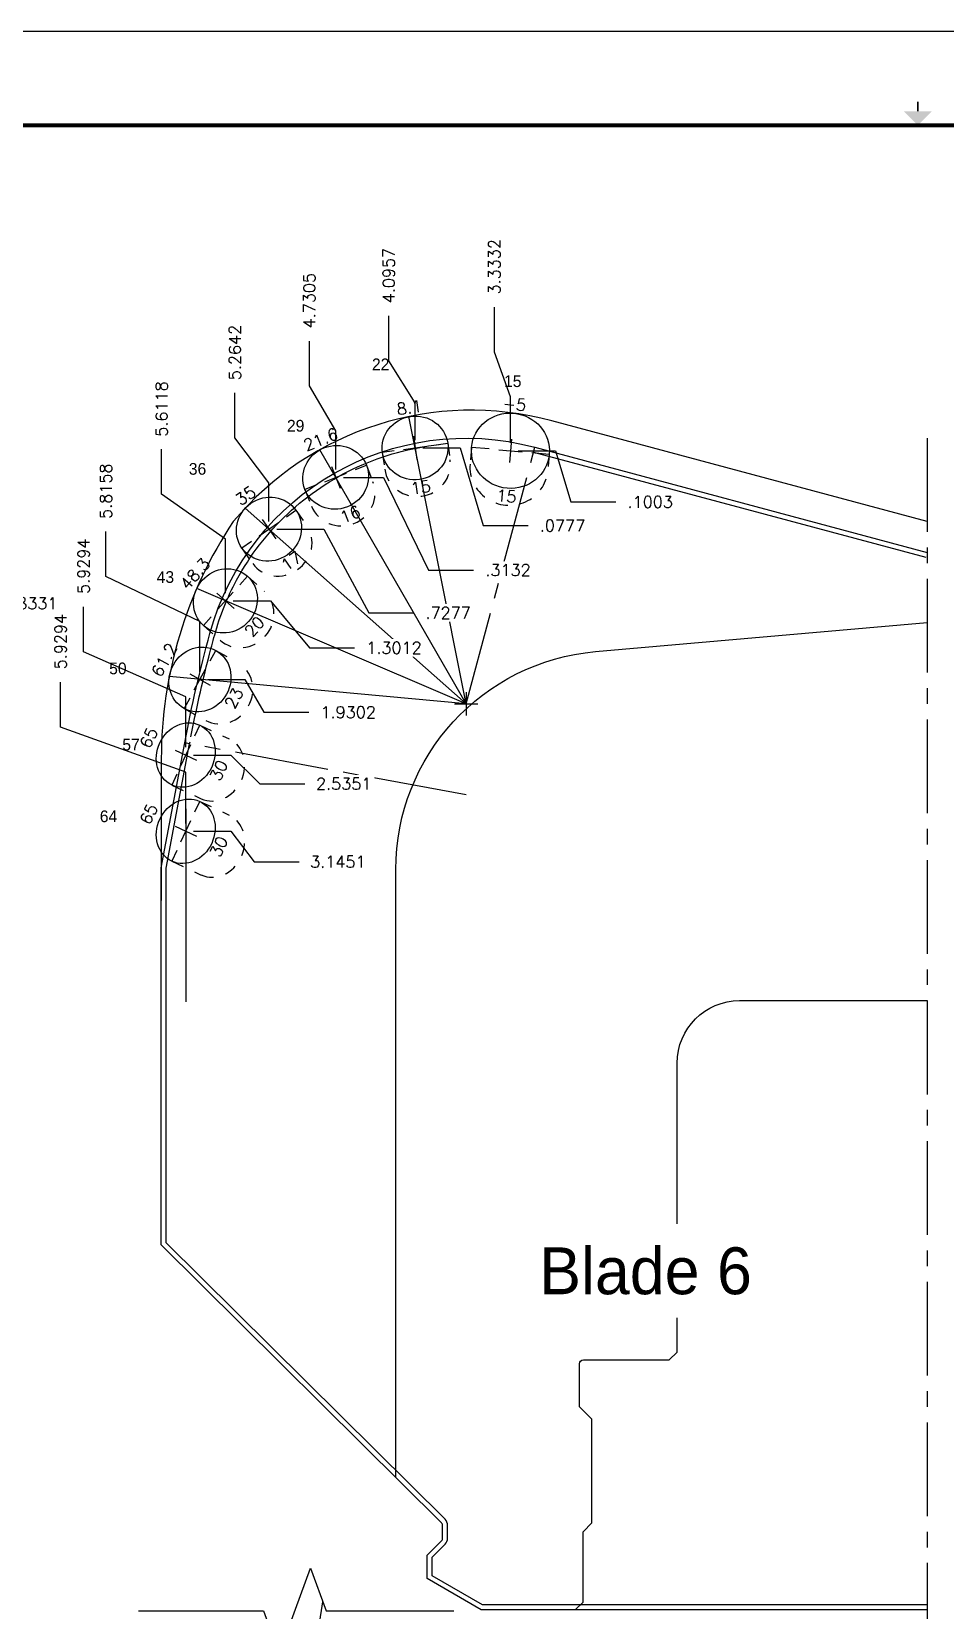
# Model space of a CAD drawing. Extents: x 34 to 102, y 11 to 33.
# Drawn here: x 77.91 to 85.22, y 20.35 to 32.99 of the extents above; entities that cross this region are included whole.
import ezdxf
from ezdxf.enums import TextEntityAlignment as Align

# ---------------------------------------------------------------- set-up
doc = ezdxf.new("R2010")
doc.units = 0
doc.header["$MEASUREMENT"] = 0
doc.header["$PDMODE"] = 35
doc.linetypes.add('CENTER2', pattern=[1.125, 0.75, -0.125, 0.125, -0.125])
doc.linetypes.add('HIDDEN2', pattern=[0.1875, 0.125, -0.0625])
doc.layers.get('0').update_dxf_attribs({"linetype": 'CONTINUOUS'})
doc.layers.get('Defpoints').update_dxf_attribs({"color": 10, "linetype": 'CONTINUOUS'})
doc.layers.add('Blade6', color=190, linetype='CONTINUOUS', true_color=0x7f00ff)
for name, color, linetype in [('CDG-37977R1', 7, 'CONTINUOUS'), ('CLine', 5, 'CENTER2'), ('Dims', 4, 'CONTINUOUS'), ('Title Block', 7, 'CONTINUOUS')]:
    doc.layers.add(name, color=color, linetype=linetype)
doc.layers.add('Non Print Text', color=3, linetype='CONTINUOUS', plot=False)
doc.styles.add('RomanD', font='romand.shx', dxfattribs={"width": 0.9})
doc.styles.add('RomanS', font='romans')
doc.dimstyles.get("Standard").update_dxf_attribs({"dimtxt": 0.094, "dimasz": 0.18, "dimexe": 0.0625, "dimexo": 0.0625, "dimgap": 0.09, "dimtad": 0, "dimtih": 1, "dimtoh": 1, "dimdec": 4, "dimzin": 4, "dimdsep": 46, "dimtxsty": 'RomanS', "dimcen": 0.09, "dimazin": 1, "dimtfac": 1, "dimtdec": 4, "dimtofl": 0, "dimtmove": 0, "dimatfit": 1, "dimfxl": 1, "dimtfill": 1, "dimtolj": 1, "dimtzin": 0, "dimarcsym": 0})

# ---------------------------------------------------------------- blocks, each defined once
blk = doc.blocks.new('CMark')
at = {"layer": 'CLine'}
for p, q in [((-0.094, 0), (0.094, 0)), ((0, 0.094), (0, -0.094))]:
    blk.add_line(p, q, dxfattribs=at)
blk = doc.blocks.new('1313@15')
for p, q in [((-0.17, 0), (-0.265, 0)), ((0.171, 0), (0.264, 0))]:
    blk.add_line(p, q)
at = {"color": 8, "linetype": 'HIDDEN2', "ltscale": 0.5}
blk.add_line((-0.265, 0), (-0.265, -0.135), dxfattribs=at)
at = {"color": 8, "linetype": 'HIDDEN2', "ltscale": 0.5, "flags": 128}
blk.add_lwpolyline([(0.264, 0), (0.264, -0.135)], dxfattribs=at)
blk.add_ellipse((0, 0), major_axis=(0.264, 0), ratio=0.965926)
at = {"color": 8, "linetype": 'HIDDEN2', "ltscale": 0.5}
blk.add_ellipse((0, -0.135), major_axis=(0.264, 0), ratio=0.965926, start_param=3.141593, end_param=6.283185, dxfattribs=at)
blk.add_blockref('CMark', (0, 0))
at = {"style": 'RomanS'}
blk.add_text('15', height=0.094, dxfattribs=at).set_placement((0, -0.318), align=Align.MIDDLE_CENTER)
blk.add_attdef('ANG', text='', height=0.094, dxfattribs=at).set_placement((0, 0.251), align=Align.BOTTOM_CENTER)
blk = doc.blocks.new('1313@16')
for p, q in [((-0.17, 0), (-0.265, 0)), ((0.171, 0), (0.264, 0))]:
    blk.add_line(p, q)
at = {"color": 8, "linetype": 'HIDDEN2', "ltscale": 0.5}
blk.add_line((-0.265, 0), (-0.265, -0.143), dxfattribs=at)
at = {"color": 8, "linetype": 'HIDDEN2', "ltscale": 0.5, "flags": 128}
blk.add_lwpolyline([(0.264, 0), (0.264, -0.143)], dxfattribs=at)
blk.add_ellipse((0, 0), major_axis=(0.264, 0), ratio=0.961262)
at = {"color": 8, "linetype": 'HIDDEN2', "ltscale": 0.5}
blk.add_ellipse((0, -0.143), major_axis=(0.264, 0), ratio=0.961262, start_param=3.141593, end_param=6.283185, dxfattribs=at)
blk.add_blockref('CMark', (0, 0))
at = {"style": 'RomanS'}
blk.add_text('16', height=0.094, dxfattribs=at).set_placement((0, -0.318), align=Align.MIDDLE_CENTER)
blk.add_attdef('ANG', text='', height=0.094, dxfattribs=at).set_placement((0, 0.251), align=Align.BOTTOM_CENTER)
blk = doc.blocks.new('1313@17')
for p, q in [((-0.17, 0), (-0.265, 0)), ((0.171, 0), (0.264, 0))]:
    blk.add_line(p, q)
at = {"color": 8, "linetype": 'HIDDEN2', "ltscale": 0.5}
blk.add_line((-0.265, 0), (-0.265, -0.152), dxfattribs=at)
at = {"color": 8, "linetype": 'HIDDEN2', "ltscale": 0.5, "flags": 128}
blk.add_lwpolyline([(0.264, 0), (0.264, -0.152)], dxfattribs=at)
blk.add_ellipse((0, 0), major_axis=(0.264, 0), ratio=0.956305)
at = {"color": 8, "linetype": 'HIDDEN2', "ltscale": 0.5}
blk.add_ellipse((0, -0.152), major_axis=(0.264, 0), ratio=0.92388, start_param=3.141593, end_param=6.283185, dxfattribs=at)
blk.add_blockref('CMark', (0, 0))
at = {"style": 'RomanS'}
blk.add_text('17', height=0.094, dxfattribs=at).set_placement((0, -0.311), align=Align.MIDDLE_CENTER)
blk.add_attdef('ANG', text='', height=0.094, dxfattribs=at).set_placement((0, 0.251), align=Align.BOTTOM_CENTER)
blk = doc.blocks.new('1313@20')
for p, q in [((-0.17, 0), (-0.265, 0)), ((0.171, 0), (0.264, 0))]:
    blk.add_line(p, q)
at = {"color": 8, "linetype": 'HIDDEN2', "ltscale": 0.5}
blk.add_line((-0.265, 0), (-0.265, -0.178), dxfattribs=at)
at = {"color": 8, "linetype": 'HIDDEN2', "ltscale": 0.5, "flags": 128}
blk.add_lwpolyline([(0.264, 0), (0.264, -0.178)], dxfattribs=at)
blk.add_ellipse((0, 0), major_axis=(0.264, 0), ratio=0.939693)
at = {"color": 8, "linetype": 'HIDDEN2', "ltscale": 0.5}
blk.add_ellipse((0, -0.178), major_axis=(0.264, 0), ratio=0.939693, start_param=3.141593, end_param=6.283185, dxfattribs=at)
blk.add_blockref('CMark', (0, 0))
at = {"style": 'RomanS'}
blk.add_text('20', height=0.094, dxfattribs=at).set_placement((0, -0.311), align=Align.MIDDLE_CENTER)
blk.add_attdef('ANG', text='', height=0.094, dxfattribs=at).set_placement((0, 0.251), align=Align.BOTTOM_CENTER)
blk = doc.blocks.new('1313@23')
for p, q in [((-0.17, 0), (-0.265, 0)), ((0.171, 0), (0.264, 0))]:
    blk.add_line(p, q)
at = {"color": 8, "linetype": 'HIDDEN2', "ltscale": 0.5}
blk.add_line((-0.265, 0), (-0.265, -0.199), dxfattribs=at)
at = {"color": 8, "linetype": 'HIDDEN2', "ltscale": 0.5, "flags": 128}
blk.add_lwpolyline([(0.264, 0), (0.264, -0.199)], dxfattribs=at)
blk.add_ellipse((0, 0), major_axis=(0.264, 0), ratio=0.920505)
at = {"color": 8, "linetype": 'HIDDEN2', "ltscale": 0.5}
blk.add_ellipse((0, -0.199), major_axis=(0.264, 0), ratio=0.92388, start_param=3.141593, end_param=6.283185, dxfattribs=at)
blk.add_blockref('CMark', (0, 0))
at = {"style": 'RomanS'}
blk.add_text('23', height=0.094, dxfattribs=at).set_placement((0, -0.311), align=Align.MIDDLE_CENTER)
blk.add_attdef('ANG', text='', height=0.094, dxfattribs=at).set_placement((0, 0.251), align=Align.BOTTOM_CENTER)
blk = doc.blocks.new('*D363')
at = {"layer": 'Defpoints', "color": 0, "transparency": 16777216}
for p in [(77.27, 29.732), (76.762, 28.899)]:
    blk.add_point(p, dxfattribs=at)
at = {"layer": 'Dims', "color": 0, "lineweight": -2, "transparency": 16777216}
for p, q in [((76.824, 28.899), (77.122, 28.899)), ((77.122, 28.899), (77.316, 28.411)), ((77.316, 28.411), (77.676, 28.411))]:
    blk.add_line(p, q, dxfattribs=at)
at = {"layer": 'Dims', "color": 0, "transparency": 16777216, "insert": (77.939, 28.411), "char_height": 0.094, "attachment_point": 5, "style": 'RomanS', "bg_fill": 3, "box_fill_scale": 1.25, "bg_fill_color": 256, "bg_fill_true_color": 13158600, "bg_fill_transparency": 0}
blk.add_mtext('\\A1;.8331', dxfattribs=at)
at = {"layer": 'Defpoints', "color": 0, "transparency": 16777216}
blk.add_point((77.676, 28.411), dxfattribs=at)
blk = doc.blocks.new('*D510')
at = {"layer": 'Defpoints', "color": 0, "transparency": 16777216}
for p in [(80.769, 30.711), (85.075, 29.732), (80.979, 29.654)]:
    blk.add_point(p, dxfattribs=at)
at = {"layer": 'Dims', "color": 0, "lineweight": -2, "transparency": 16777216}
for p, q in [((80.769, 30.351), (80.769, 30.711)), ((80.979, 30.014), (80.769, 30.351)), ((80.979, 29.717), (80.979, 30.014))]:
    blk.add_line(p, q, dxfattribs=at)
at = {"layer": 'Dims', "color": 0, "transparency": 16777216, "insert": (80.769, 31.034), "char_height": 0.094, "attachment_point": 5, "rotation": 90, "style": 'RomanS', "bg_fill": 3, "box_fill_scale": 1.25, "bg_fill_color": 256, "bg_fill_true_color": 13158600, "bg_fill_transparency": 0}
blk.add_mtext('\\A1;4.0957', dxfattribs=at)
blk = doc.blocks.new('*D511')
at = {"layer": 'Defpoints', "color": 0, "transparency": 16777216}
for p in [(80.134, 30.51), (85.075, 29.732), (80.345, 29.419)]:
    blk.add_point(p, dxfattribs=at)
at = {"layer": 'Dims', "color": 0, "lineweight": -2, "transparency": 16777216}
for p, q in [((80.134, 30.15), (80.134, 30.51)), ((80.345, 29.79), (80.134, 30.15)), ((80.345, 29.481), (80.345, 29.79))]:
    blk.add_line(p, q, dxfattribs=at)
at = {"layer": 'Dims', "color": 0, "transparency": 16777216, "insert": (80.134, 30.833), "char_height": 0.094, "attachment_point": 5, "rotation": 90, "style": 'RomanS', "bg_fill": 3, "box_fill_scale": 1.25, "bg_fill_color": 256, "bg_fill_true_color": 13158600, "bg_fill_transparency": 0}
blk.add_mtext('\\A1;4.7305', dxfattribs=at)
blk = doc.blocks.new('*D512')
at = {"layer": 'Defpoints', "color": 0, "transparency": 16777216}
for p in [(79.539, 30.096), (85.075, 29.732), (79.811, 29.004)]:
    blk.add_point(p, dxfattribs=at)
at = {"layer": 'Dims', "color": 0, "lineweight": -2, "transparency": 16777216}
for p, q in [((79.539, 29.736), (79.539, 30.096)), ((79.811, 29.376), (79.539, 29.736)), ((79.811, 29.067), (79.811, 29.376))]:
    blk.add_line(p, q, dxfattribs=at)
at = {"layer": 'Dims', "color": 0, "transparency": 16777216, "insert": (79.539, 30.418), "char_height": 0.094, "attachment_point": 5, "rotation": 90, "style": 'RomanS', "bg_fill": 3, "box_fill_scale": 1.25, "bg_fill_color": 256, "bg_fill_true_color": 13158600, "bg_fill_transparency": 0}
blk.add_mtext('\\A1;5.2642', dxfattribs=at)
blk = doc.blocks.new('*D513')
at = {"layer": 'Defpoints', "color": 0, "transparency": 16777216}
for p in [(85.075, 29.732), (78.953, 29.644), (79.463, 28.431)]:
    blk.add_point(p, dxfattribs=at)
at = {"layer": 'Dims', "color": 0, "lineweight": -2, "transparency": 16777216}
for p, q in [((78.953, 29.284), (78.953, 29.644)), ((79.463, 28.924), (78.953, 29.284)), ((79.463, 28.493), (79.463, 28.924))]:
    blk.add_line(p, q, dxfattribs=at)
at = {"layer": 'Dims', "color": 0, "transparency": 16777216, "insert": (78.953, 29.966), "char_height": 0.094, "attachment_point": 5, "rotation": 90, "style": 'RomanS', "bg_fill": 3, "box_fill_scale": 1.25, "bg_fill_color": 256, "bg_fill_true_color": 13158600, "bg_fill_transparency": 0}
blk.add_mtext('\\A1;5.6118', dxfattribs=at)
blk = doc.blocks.new('*D514')
at = {"layer": 'Defpoints', "color": 0, "transparency": 16777216}
for p in [(85.075, 29.732), (78.507, 28.985), (79.259, 27.802)]:
    blk.add_point(p, dxfattribs=at)
at = {"layer": 'Dims', "color": 0, "lineweight": -2, "transparency": 16777216}
for p, q in [((78.507, 28.625), (78.507, 28.985)), ((79.259, 28.265), (78.507, 28.625)), ((79.259, 27.864), (79.259, 28.265))]:
    blk.add_line(p, q, dxfattribs=at)
at = {"layer": 'Dims', "color": 0, "transparency": 16777216, "insert": (78.507, 29.308), "char_height": 0.094, "attachment_point": 5, "rotation": 90, "style": 'RomanS', "bg_fill": 3, "box_fill_scale": 1.25, "bg_fill_color": 256, "bg_fill_true_color": 13158600, "bg_fill_transparency": 0}
blk.add_mtext('\\A1;5.8158', dxfattribs=at)
blk = doc.blocks.new('*D515')
at = {"layer": 'Defpoints', "color": 0, "transparency": 16777216}
for p in [(85.075, 29.732), (80.979, 29.654), (81.883, 29.033)]:
    blk.add_point(p, dxfattribs=at)
at = {"layer": 'Dims', "color": 0, "lineweight": -2, "transparency": 16777216}
for p, q in [((81.042, 29.654), (81.339, 29.654)), ((81.339, 29.654), (81.523, 29.033)), ((81.523, 29.033), (81.883, 29.033))]:
    blk.add_line(p, q, dxfattribs=at)
at = {"layer": 'Dims', "color": 0, "transparency": 16777216, "insert": (82.159, 29.033), "char_height": 0.094, "attachment_point": 5, "style": 'RomanS', "bg_fill": 3, "box_fill_scale": 1.25, "bg_fill_color": 256, "bg_fill_true_color": 13158600, "bg_fill_transparency": 0}
blk.add_mtext('\\A1;.0777', dxfattribs=at)
blk = doc.blocks.new('*D516')
at = {"layer": 'Defpoints', "color": 0, "transparency": 16777216}
for p in [(85.075, 29.732), (80.345, 29.419), (81.447, 28.677)]:
    blk.add_point(p, dxfattribs=at)
at = {"layer": 'Dims', "color": 0, "lineweight": -2, "transparency": 16777216}
for p, q in [((80.407, 29.419), (80.727, 29.419)), ((80.727, 29.419), (81.087, 28.677)), ((81.087, 28.677), (81.447, 28.677))]:
    blk.add_line(p, q, dxfattribs=at)
at = {"layer": 'Dims', "color": 0, "transparency": 16777216, "insert": (81.723, 28.677), "char_height": 0.094, "attachment_point": 5, "style": 'RomanS', "bg_fill": 3, "box_fill_scale": 1.25, "bg_fill_color": 256, "bg_fill_true_color": 13158600, "bg_fill_transparency": 0}
blk.add_mtext('\\A1;.3132', dxfattribs=at)
blk = doc.blocks.new('*D517')
at = {"layer": 'Defpoints', "color": 0, "transparency": 16777216}
for p in [(85.075, 29.732), (79.811, 29.004), (80.969, 28.335)]:
    blk.add_point(p, dxfattribs=at)
at = {"layer": 'Dims', "color": 0, "lineweight": -2, "transparency": 16777216}
for p, q in [((79.873, 29.004), (80.249, 29.004)), ((80.249, 29.004), (80.609, 28.335)), ((80.609, 28.335), (80.969, 28.335))]:
    blk.add_line(p, q, dxfattribs=at)
at = {"layer": 'Dims', "color": 0, "transparency": 16777216, "insert": (81.244, 28.335), "char_height": 0.094, "attachment_point": 5, "style": 'RomanS', "bg_fill": 3, "box_fill_scale": 1.25, "bg_fill_color": 256, "bg_fill_true_color": 13158600, "bg_fill_transparency": 0}
blk.add_mtext('\\A1;.7277', dxfattribs=at)
blk = doc.blocks.new('*D518')
at = {"layer": 'Defpoints', "color": 0, "transparency": 16777216}
for p in [(85.075, 29.732), (79.463, 28.431), (80.495, 28.055)]:
    blk.add_point(p, dxfattribs=at)
at = {"layer": 'Dims', "color": 0, "lineweight": -2, "transparency": 16777216}
for p, q in [((79.526, 28.431), (79.823, 28.431)), ((79.823, 28.431), (80.135, 28.055)), ((80.135, 28.055), (80.495, 28.055))]:
    blk.add_line(p, q, dxfattribs=at)
at = {"layer": 'Dims', "color": 0, "transparency": 16777216, "insert": (80.811, 28.055), "char_height": 0.094, "attachment_point": 5, "style": 'RomanS', "bg_fill": 3, "box_fill_scale": 1.25, "bg_fill_color": 256, "bg_fill_true_color": 13158600, "bg_fill_transparency": 0}
blk.add_mtext('\\A1;1.3012', dxfattribs=at)
blk = doc.blocks.new('*D519')
at = {"layer": 'Defpoints', "color": 0, "transparency": 16777216}
for p in [(85.075, 29.732), (79.259, 27.802), (80.129, 27.539)]:
    blk.add_point(p, dxfattribs=at)
at = {"layer": 'Dims', "color": 0, "lineweight": -2, "transparency": 16777216}
for p, q in [((79.322, 27.802), (79.619, 27.802)), ((79.619, 27.802), (79.769, 27.539)), ((79.769, 27.539), (80.129, 27.539))]:
    blk.add_line(p, q, dxfattribs=at)
at = {"layer": 'Dims', "color": 0, "transparency": 16777216, "insert": (80.445, 27.539), "char_height": 0.094, "attachment_point": 5, "style": 'RomanS', "bg_fill": 3, "box_fill_scale": 1.25, "bg_fill_color": 256, "bg_fill_true_color": 13158600, "bg_fill_transparency": 0}
blk.add_mtext('\\A1;1.9302', dxfattribs=at)
blk = doc.blocks.new('1313@30')
for p, q in [((-0.17, 0), (-0.265, 0)), ((0.171, 0), (0.264, 0))]:
    blk.add_line(p, q)
at = {"color": 8, "linetype": 'HIDDEN2', "ltscale": 0.5}
blk.add_line((-0.265, 0), (-0.265, -0.26), dxfattribs=at)
at = {"color": 8, "linetype": 'HIDDEN2', "ltscale": 0.5, "flags": 128}
blk.add_lwpolyline([(0.264, 0), (0.264, -0.26)], dxfattribs=at)
blk.add_ellipse((0, 0), major_axis=(0.264, 0), ratio=0.866025)
at = {"color": 8, "linetype": 'HIDDEN2', "ltscale": 0.5}
blk.add_ellipse((0, -0.26), major_axis=(0.264, 0), ratio=0.866025, start_param=3.141593, end_param=6.283185, dxfattribs=at)
blk.add_blockref('CMark', (0, 0))
at = {"style": 'RomanS'}
blk.add_text('30', height=0.094, dxfattribs=at).set_placement((0, -0.292), align=Align.MIDDLE_CENTER)
blk.add_attdef('ANG', text='', height=0.094, dxfattribs=at).set_placement((0, 0.251), align=Align.BOTTOM_CENTER)
blk = doc.blocks.new('*D560')
at = {"layer": 'Defpoints', "color": 0, "transparency": 16777216}
for p in [(85.075, 29.732), (78.329, 28.383), (79.146, 27.197)]:
    blk.add_point(p, dxfattribs=at)
at = {"layer": 'Dims', "color": 0, "lineweight": -2, "transparency": 16777216}
for p, q in [((78.329, 28.023), (78.329, 28.383)), ((79.146, 27.663), (78.329, 28.023)), ((79.146, 27.259), (79.146, 27.663))]:
    blk.add_line(p, q, dxfattribs=at)
at = {"layer": 'Dims', "color": 0, "transparency": 16777216, "insert": (78.329, 28.708), "char_height": 0.094, "attachment_point": 5, "rotation": 90, "style": 'RomanS', "bg_fill": 3, "box_fill_scale": 1.25, "bg_fill_color": 256, "bg_fill_true_color": 13158600, "bg_fill_transparency": 0}
blk.add_mtext('\\A1;5.9294', dxfattribs=at)
blk = doc.blocks.new('*D561')
at = {"layer": 'Defpoints', "color": 0, "transparency": 16777216}
for p in [(85.075, 29.732), (78.145, 27.78), (79.146, 26.587)]:
    blk.add_point(p, dxfattribs=at)
at = {"layer": 'Dims', "color": 0, "lineweight": -2, "transparency": 16777216}
for p, q in [((78.145, 27.42), (78.145, 27.78)), ((79.146, 27.06), (78.145, 27.42)), ((79.146, 26.649), (79.146, 27.06))]:
    blk.add_line(p, q, dxfattribs=at)
at = {"layer": 'Dims', "color": 0, "transparency": 16777216, "insert": (78.145, 28.105), "char_height": 0.094, "attachment_point": 5, "rotation": 90, "style": 'RomanS', "bg_fill": 3, "box_fill_scale": 1.25, "bg_fill_color": 256, "bg_fill_true_color": 13158600, "bg_fill_transparency": 0}
blk.add_mtext('\\A1;5.9294', dxfattribs=at)
blk = doc.blocks.new('*D562')
at = {"layer": 'Defpoints', "color": 0, "transparency": 16777216}
for p in [(85.075, 29.732), (79.146, 27.197), (80.099, 26.967)]:
    blk.add_point(p, dxfattribs=at)
at = {"layer": 'Dims', "color": 0, "lineweight": -2, "transparency": 16777216}
for p, q in [((79.208, 27.197), (79.506, 27.197)), ((79.506, 27.197), (79.739, 26.967)), ((79.739, 26.967), (80.099, 26.967))]:
    blk.add_line(p, q, dxfattribs=at)
at = {"layer": 'Dims', "color": 0, "transparency": 16777216, "insert": (80.409, 26.967), "char_height": 0.094, "attachment_point": 5, "style": 'RomanS', "bg_fill": 3, "box_fill_scale": 1.25, "bg_fill_color": 256, "bg_fill_true_color": 13158600, "bg_fill_transparency": 0}
blk.add_mtext('\\A1;2.5351', dxfattribs=at)
blk = doc.blocks.new('*D563')
at = {"layer": 'Defpoints', "color": 0, "transparency": 16777216}
for p in [(85.075, 29.732), (79.146, 26.587), (80.053, 26.343)]:
    blk.add_point(p, dxfattribs=at)
at = {"layer": 'Dims', "color": 0, "lineweight": -2, "transparency": 16777216}
for p, q in [((79.208, 26.587), (79.506, 26.587)), ((79.506, 26.587), (79.693, 26.343)), ((79.693, 26.343), (80.053, 26.343))]:
    blk.add_line(p, q, dxfattribs=at)
at = {"layer": 'Dims', "color": 0, "transparency": 16777216, "insert": (80.362, 26.343), "char_height": 0.094, "attachment_point": 5, "style": 'RomanS', "bg_fill": 3, "box_fill_scale": 1.25, "bg_fill_color": 256, "bg_fill_true_color": 13158600, "bg_fill_transparency": 0}
blk.add_mtext('\\A1;3.1451', dxfattribs=at)
blk = doc.blocks.new('1613@15')
for p, q in [((-0.17, 0), (-0.312, 0)), ((0.171, 0), (0.312, 0))]:
    blk.add_line(p, q)
at = {"color": 8, "linetype": 'HIDDEN2', "ltscale": 0.5}
blk.add_line((-0.312, 0), (-0.312, -0.135), dxfattribs=at)
at = {"color": 8, "linetype": 'HIDDEN2', "ltscale": 0.5, "flags": 128}
blk.add_lwpolyline([(0.312, 0), (0.312, -0.135)], dxfattribs=at)
blk.add_ellipse((0, 0), major_axis=(-0.312, 0), ratio=0.965926, start_param=-3.141592653589793, end_param=3.141592653589793)
at = {"color": 8, "linetype": 'HIDDEN2', "ltscale": 0.5}
blk.add_ellipse((0, -0.135), major_axis=(-0.312, 0), ratio=0.965926, start_param=0, end_param=3.141593, dxfattribs=at)
blk.add_blockref('CMark', (0, 0))
at = {"style": 'RomanS'}
blk.add_text('15', height=0.094, dxfattribs=at).set_placement((0, -0.364), align=Align.MIDDLE_CENTER)
blk.add_attdef('ANG', text='', height=0.094, dxfattribs=at).set_placement((0, 0.298), align=Align.BOTTOM_CENTER)
blk = doc.blocks.new('*D570')
at = {"layer": 'Defpoints', "color": 0, "transparency": 16777216}
for p in [(81.614, 30.782), (85.075, 29.732), (81.742, 29.632)]:
    blk.add_point(p, dxfattribs=at)
at = {"layer": 'Dims', "color": 0, "lineweight": -2, "transparency": 16777216}
for p, q in [((81.614, 30.422), (81.614, 30.782)), ((81.742, 30.062), (81.614, 30.422)), ((81.742, 29.694), (81.742, 30.062))]:
    blk.add_line(p, q, dxfattribs=at)
at = {"layer": 'Dims', "color": 0, "transparency": 16777216, "insert": (81.614, 31.104), "char_height": 0.094, "attachment_point": 5, "rotation": 90, "style": 'RomanS', "bg_fill": 3, "box_fill_scale": 1.25, "bg_fill_color": 256, "bg_fill_true_color": 13158600, "bg_fill_transparency": 0}
blk.add_mtext('\\A1;3.3332', dxfattribs=at)
blk = doc.blocks.new('*D571')
at = {"layer": 'Defpoints', "color": 0, "transparency": 16777216}
for p in [(85.075, 29.732), (81.742, 29.632), (82.584, 29.222)]:
    blk.add_point(p, dxfattribs=at)
at = {"layer": 'Dims', "color": 0, "lineweight": -2, "transparency": 16777216}
for p, q in [((81.804, 29.632), (82.102, 29.632)), ((82.102, 29.632), (82.224, 29.222)), ((82.224, 29.222), (82.584, 29.222))]:
    blk.add_line(p, q, dxfattribs=at)
at = {"layer": 'Dims', "color": 0, "transparency": 16777216, "insert": (82.86, 29.222), "char_height": 0.094, "attachment_point": 5, "style": 'RomanS', "bg_fill": 3, "box_fill_scale": 1.25, "bg_fill_color": 256, "bg_fill_true_color": 13158600, "bg_fill_transparency": 0}
blk.add_mtext('\\A1;.1003', dxfattribs=at)
blk = doc.blocks.new('COT_Dblock')
at = {"layer": 'Title Block', "color": 8}
blk.add_lwpolyline([(0, 0), (34, 0), (34, 22), (0, 22)], close=True, dxfattribs=at)
at = {"layer": 'Title Block', "const_width": 0.015}
blk.add_lwpolyline([(17, 21.438), (17, 21.363)], dxfattribs=at)
at = {"layer": 'Title Block', "const_width": 0.03}
blk.add_lwpolyline([(33.13, 21.25), (0.87, 21.25), (0.87, 0.75), (33.13, 0.75)], close=True, dxfattribs=at)
at = {"layer": 'Title Block'}
blk.add_solid([(16.887, 21.363), (17.113, 21.363), (17, 21.25)], dxfattribs=at)
at = {"layer": 'Title Block', "color": 1, "style": 'RomanS', "flags": 8}
for tag, p in [('FNAME', (0.62, 3.75)), ('REVDATE', (0.62, 2.25)), ('USER', (0.62, 0.75))]:
    blk.add_attdef(tag, text='', height=0.047, rotation=90, dxfattribs=at).set_placement(p, align=Align.BOTTOM_LEFT)
at = {"layer": 'Title Block', "color": 3, "style": 'RomanS', "flags": 8}
blk.add_attdef('DRAWN', text='', height=0.11, dxfattribs=at).set_placement((28.7, 1.984), align=Align.MIDDLE_CENTER)
for tag, p in [('DDATE', (28.356, 1.672)), ('CHECK', (28.356, 1.406)), ('MATRL', (28.356, 1.149)), ('PDATE', (28.356, 0.883)), ('SCALE', (29.896, 0.855)), ('SHEET', (32.005, 0.855))]:
    blk.add_attdef(tag, text='', height=0.094, dxfattribs=at).set_placement(p, align=Align.MIDDLE_LEFT)
at = {"layer": 'Title Block', "color": 3, "style": 'RomanD', "width": 0.9, "flags": 8}
for tag, height, p in [('TITL1', 0.125, (31.337, 1.684)), ('TITL2', 0.094, (31.337, 1.514)), ('TITL3', 0.094, (31.337, 1.374))]:
    blk.add_attdef(tag, text='', height=height, dxfattribs=at).set_placement(p, align=Align.MIDDLE_CENTER)
at = {"layer": 'Title Block', "color": 3, "style": 'RomanS', "flags": 8}
for tag, p in [('FSCM#', (30.337, 1.121)), ('DWG#', (31.81, 1.121)), ('REV#', (32.97, 1.121))]:
    blk.add_attdef(tag, text='', height=0.094, dxfattribs=at).set_placement(p, align=Align.TOP_CENTER)

msp = doc.modelspace()

# ---------------------------------------------------------------- linework, layer by layer
at = {"linetype": 'ByBlock', "flags": 128}
msp.add_lwpolyline([(80.82509, 21.41671), (80.82509, 26.28108, -0.38887873), (82.42257, 28.02442), (85.07509, 28.25648)], format="xyb", dxfattribs=at)
at = {"linetype": 'Continuous', "flags": 128}
msp.add_lwpolyline([(78.76791, 20.348), (79.76791, 20.348), (79.89291, 20.00456), (80.14291, 20.69143), (80.26791, 20.348), (81.28877, 20.348)], dxfattribs=at)
at = {"layer": 'Blade6'}
for q in [(80.92942, 29.90494), (80.2176, 29.6394), (79.62116, 29.17252), (79.23343, 28.52926), (79.01385, 27.82437)]:
    msp.add_line((81.38759, 27.60708), q, dxfattribs=at)
at = {"layer": 'CDG-37977R1', "color": 7, "linetype": 'Continuous', "flags": 128}
for points in [[(85.07509, 20.35708), (81.5081, 20.35708), (81.07509, 20.60708), (81.07509, 20.79458), (81.19094, 20.91043, 0.19891237), (81.20009, 20.93253), (81.20009, 21.03157, 0.199913), (81.19085, 21.05375), (78.95009, 23.27733), (78.95009, 26.29458), (79.13759, 27.29458, -0.02112914), (79.33835, 28.16943, -0.4124498), (81.93758, 29.65968), (85.07509, 28.81898)], [(80.51853, 29.50233, -0.08177785), (81.17206, 29.68091)], [(79.9612, 29.12782, -0.08104073), (80.51853, 29.50233)], [(79.55237, 28.59663, -0.08089726), (79.9612, 29.12782)], [(79.32969, 27.98066, -0.00435385), (79.37692, 28.15885, -0.05673279), (79.55237, 28.59663)], [(79.18751, 27.34356, -0.01542111), (79.32969, 27.98066)], [(85.07509, 20.39708), (81.51882, 20.39708), (81.11509, 20.63018), (81.11509, 20.77802), (81.21922, 20.88215, 0.19891237), (81.24009, 20.93253), (81.24009, 21.03157, 0.199913), (81.21903, 21.08214), (78.99009, 23.29399), (78.99009, 26.29087), (79.17691, 27.28725, -0.00039591), (79.17998, 27.30373, -0.00039591)], [(82.26009, 20.35708), (82.32259, 20.41958), (82.32259, 20.98208), (82.39274, 21.05223), (82.39274, 21.88318), (82.29384, 21.98208), (82.29384, 22.32583, -0.41421356), (82.32509, 22.35708), (83.01259, 22.35708), (83.07509, 22.41958), (83.07509, 24.73208, -0.41421356), (83.57509, 25.23208), (85.07509, 25.23208)]]:
    msp.add_lwpolyline(points, format="xyb", dxfattribs=at)
msp.add_lwpolyline([(81.92723, 29.62104), (85.06474, 28.78035)], dxfattribs=at)
at = {"layer": 'CLine'}
msp.add_line((85.07509, 29.73208), (85.07509, 20.10708), dxfattribs=at)
at = {"layer": 'CLine', "color": 1}
for p, q in [((81.38759, 27.60708), (81.93758, 29.65968)), ((81.38759, 26.87743), (79.13759, 27.29458))]:
    msp.add_line(p, q, dxfattribs=at)
at = {"layer": 'CLine', "color": 1, "linetype": 'ByBlock'}
msp.add_line((79.14569, 26.76612), (79.14569, 25.22113), dxfattribs=at)
at = {"layer": 'CLine', "color": 1, "linetype": 'ByBlock', "flags": 128}
msp.add_lwpolyline([(85.07509, 29.06682), (82.07196, 29.8715, 0.29218049), (79.52615, 29.06516, 0.14845437), (78.95009, 27.16773), (78.95009, 26.03277)], format="xyb", dxfattribs=at)
at = {"layer": 'Dims'}
msp.add_line((79.81227, 17.63137), (80.24097, 20.42202), dxfattribs=at)

# ---------------------------------------------------------------- block references
at = {"color": 200, "linetype": 'ByBlock'}
msp.add_blockref('CMark', (81.38759, 27.60708), dxfattribs=at)
at = {"layer": 'Blade6'}
for name, p, rotation, values in [('1313@15', (80.97938, 29.65436), 8.100000000000001, {'ANG': '8.1'}), ('1313@16', (80.34455, 29.41887), 21.6, {'ANG': '21.6'}), ('1313@17', (79.8109, 29.00437), 35, {'ANG': '35'}), ('1313@20', (79.46328, 28.43086), 48.3, {'ANG': '48.3'}), ('1313@23', (79.25933, 27.8019), 61.20000000000001, {'ANG': '61.2'}), ('1313@30', (79.14569, 26.58697), 65, {'ANG': '65'})]:
    msp.add_blockref(name, p, dxfattribs=dict(at, rotation=rotation)).add_auto_attribs(values)

# ---------------------------------------------------------------- dimensions: what is measured, and where the dimension line sits
at = {"layer": 'Dims'}
dim = msp.add_ordinate_dim(feature_location=(76.76189, 28.899031), offset=(0.914569, -0.487657), dtype=0, origin=(77.270294, 29.732084), dimstyle='Standard', dxfattribs=at)
dim.commit()
dim.dimension.update_dxf_attribs({"geometry": '*D363', "text_midpoint": (77.938792, 28.411374)})

# ---------------------------------------------------------------- next in the draw order: dimensions: what is measured, and where the dimension line sits
dim = msp.add_ordinate_dim(feature_location=(80.97938, 29.65436), offset=(-0.21073, 1.05686), dtype=1, origin=(85.07509, 29.73208), dimstyle='Standard', dxfattribs=at)
dim.commit()
dim.dimension.update_dxf_attribs({"geometry": '*D510', "text_midpoint": (80.76866, 31.03398)})

# ---------------------------------------------------------------- next in the draw order: dimensions: what is measured, and where the dimension line sits
dim = msp.add_ordinate_dim(feature_location=(80.34455, 29.41887), offset=(-0.21014, 1.09118), dtype=1, origin=(85.07509, 29.73208), dimstyle='Standard', dxfattribs=at)
dim.commit()
dim.dimension.update_dxf_attribs({"geometry": '*D511', "text_midpoint": (80.13441, 30.83281)})

# ---------------------------------------------------------------- next in the draw order: dimensions: what is measured, and where the dimension line sits
dim = msp.add_ordinate_dim(feature_location=(79.8109, 29.00437), offset=(-0.27199, 1.09121), dtype=1, origin=(85.07509, 29.73208), dimstyle='Standard', dxfattribs=at)
dim.commit()
dim.dimension.update_dxf_attribs({"geometry": '*D512', "text_midpoint": (79.5389, 30.41834)})

# ---------------------------------------------------------------- next in the draw order: texts
at = {"layer": 'Blade6'}
msp.add_text('22', height=0.09375, dxfattribs=at).set_placement((80.63458, 30.27631))

# ---------------------------------------------------------------- next in the draw order: dimensions: what is measured, and where the dimension line sits
at = {"layer": 'Dims'}
dim = msp.add_ordinate_dim(feature_location=(79.46328, 28.43086), offset=(-0.50979, 1.21282), dtype=1, origin=(85.07509, 29.73208), dimstyle='Standard', dxfattribs=at)
dim.commit()
dim.dimension.update_dxf_attribs({"geometry": '*D513', "text_midpoint": (78.95349, 29.96644)})

# ---------------------------------------------------------------- next in the draw order: dimensions: what is measured, and where the dimension line sits
dim = msp.add_ordinate_dim(feature_location=(79.25933, 27.8019), offset=(-0.75247, 1.18287), dtype=1, origin=(85.07509, 29.73208), dimstyle='Standard', dxfattribs=at)
dim.commit()
dim.dimension.update_dxf_attribs({"geometry": '*D514', "text_midpoint": (78.50686, 29.30753)})

# ---------------------------------------------------------------- next in the draw order: dimensions: what is measured, and where the dimension line sits
dim = msp.add_ordinate_dim(feature_location=(80.97938, 29.65436), offset=(0.90376, -0.62177), dtype=0, origin=(85.07509, 29.73208), dimstyle='Standard', dxfattribs=at)
dim.commit()
dim.dimension.update_dxf_attribs({"geometry": '*D515', "text_midpoint": (82.15891, 29.03259)})

# ---------------------------------------------------------------- next in the draw order: dimensions: what is measured, and where the dimension line sits
dim = msp.add_ordinate_dim(feature_location=(80.34455, 29.41887), offset=(1.1026, -0.7423), dtype=0, origin=(85.07509, 29.73208), dimstyle='Standard', dxfattribs=at)
dim.commit()
dim.dimension.update_dxf_attribs({"geometry": '*D516', "text_midpoint": (81.72292, 28.67657)})

# ---------------------------------------------------------------- next in the draw order: dimensions: what is measured, and where the dimension line sits
dim = msp.add_ordinate_dim(feature_location=(79.8109, 29.00437), offset=(1.15764, -0.66938), dtype=0, origin=(85.07509, 29.73208), dimstyle='Standard', dxfattribs=at)
dim.commit()
dim.dimension.update_dxf_attribs({"geometry": '*D517', "text_midpoint": (81.2443, 28.33499)})

# ---------------------------------------------------------------- next in the draw order: dimensions: what is measured, and where the dimension line sits
dim = msp.add_ordinate_dim(feature_location=(79.46328, 28.43086), offset=(1.03213, -0.376), dtype=0, origin=(85.07509, 29.73208), dimstyle='Standard', dxfattribs=at)
dim.commit()
dim.dimension.update_dxf_attribs({"geometry": '*D518', "text_midpoint": (80.81146, 28.05486)})

# ---------------------------------------------------------------- next in the draw order: dimensions: what is measured, and where the dimension line sits
dim = msp.add_ordinate_dim(feature_location=(79.25933, 27.8019), offset=(0.86921, -0.26247), dtype=0, origin=(85.07509, 29.73208), dimstyle='Standard', dxfattribs=at)
dim.commit()
dim.dimension.update_dxf_attribs({"geometry": '*D519', "text_midpoint": (80.44459, 27.53943)})

# ---------------------------------------------------------------- next in the draw order: block references
at = {"layer": 'Blade6', "rotation": 65}
msp.add_blockref('1313@30', (79.14569, 27.19696), dxfattribs=at).add_auto_attribs({'ANG': '65'})

# ---------------------------------------------------------------- next in the draw order: dimensions: what is measured, and where the dimension line sits
at = {"layer": 'Dims'}
dim = msp.add_ordinate_dim(feature_location=(79.14569, 27.19696), offset=(-0.81694, 1.18586), dtype=1, origin=(85.07509, 29.73208), dimstyle='Standard', dxfattribs=at)
dim.commit()
dim.dimension.update_dxf_attribs({"geometry": '*D560', "text_midpoint": (78.32875, 28.70782)})

# ---------------------------------------------------------------- next in the draw order: dimensions: what is measured, and where the dimension line sits
dim = msp.add_ordinate_dim(feature_location=(79.14569, 26.58697), offset=(-1.00025, 1.19255), dtype=1, origin=(85.07509, 29.73208), dimstyle='Standard', dxfattribs=at)
dim.commit()
dim.dimension.update_dxf_attribs({"geometry": '*D561', "text_midpoint": (78.14544, 28.10452)})

# ---------------------------------------------------------------- next in the draw order: texts
at = {"layer": 'Blade6'}
for s, p in [('43', (78.91319, 28.57455)), ('50', (78.53307, 27.84335)), ('57', (78.63831, 27.2337)), ('64', (78.45823, 26.65997))]:
    msp.add_text(s, height=0.09375, dxfattribs=at).set_placement(p)

# ---------------------------------------------------------------- next in the draw order: dimensions: what is measured, and where the dimension line sits
at = {"layer": 'Dims'}
dim = msp.add_ordinate_dim(feature_location=(79.14569, 27.19696), offset=(0.95362, -0.23022), dtype=0, origin=(85.07509, 29.73208), dimstyle='Standard', dxfattribs=at)
dim.commit()
dim.dimension.update_dxf_attribs({"geometry": '*D562', "text_midpoint": (80.40865, 26.96674)})

# ---------------------------------------------------------------- next in the draw order: dimensions: what is measured, and where the dimension line sits
dim = msp.add_ordinate_dim(feature_location=(79.14569, 26.58697), offset=(0.90684, -0.24427), dtype=0, origin=(85.07509, 29.73208), dimstyle='Standard', dxfattribs=at)
dim.commit()
dim.dimension.update_dxf_attribs({"geometry": '*D563', "text_midpoint": (80.36186, 26.3427)})

# ---------------------------------------------------------------- next in the draw order: block references
at = {"layer": 'Blade6', "rotation": 355}
msp.add_blockref('1613@15', (81.74193, 29.63174), dxfattribs=at).add_auto_attribs({'ANG': '-5'})

# ---------------------------------------------------------------- next in the draw order: texts
at = {"layer": 'Blade6'}
for s, p in [('29', (79.95487, 29.78521)), ('36', (79.17019, 29.44002))]:
    msp.add_text(s, height=0.09375, dxfattribs=at).set_placement(p)

# ---------------------------------------------------------------- next in the draw order: dimensions: what is measured, and where the dimension line sits
at = {"layer": 'Dims'}
dim = msp.add_ordinate_dim(feature_location=(81.74193, 29.63174), offset=(-0.1275, 1.14991), dtype=1, origin=(85.07509, 29.73208), dimstyle='Standard', dxfattribs=at)
dim.commit()
dim.dimension.update_dxf_attribs({"geometry": '*D570', "text_midpoint": (81.61443, 31.10441)})

# ---------------------------------------------------------------- next in the draw order: texts
at = {"layer": 'Blade6'}
msp.add_text('15', height=0.09375, dxfattribs=at).set_placement((81.69112, 30.14167))

# ---------------------------------------------------------------- next in the draw order: dimensions: what is measured, and where the dimension line sits
at = {"layer": 'Dims'}
dim = msp.add_ordinate_dim(feature_location=(81.74193, 29.63174), offset=(0.84204, -0.41019), dtype=0, origin=(85.07509, 29.73208), dimstyle='Standard', dxfattribs=at)
dim.commit()
dim.dimension.update_dxf_attribs({"geometry": '*D571', "text_midpoint": (82.85974, 29.22154)})

# ---------------------------------------------------------------- next in the draw order: block references
at = {"layer": 'Title Block'}
msp.add_blockref('COT_Dblock', (68, 10.98594), dxfattribs=at)

# ---------------------------------------------------------------- next in the draw order: texts
at = {"layer": 'Non Print Text', "insert": (81.97207, 23.25759), "char_height": 0.375, "attachment_point": 1, "bg_fill": 3, "box_fill_scale": 1.5, "bg_fill_color": 256, "bg_fill_transparency": 0}
msp.add_mtext_dynamic_manual_height_columns('Blade 6', width=2.48988, gutter_width=1, heights=[0], dxfattribs=at)

doc.saveas('drawing.dxf')
